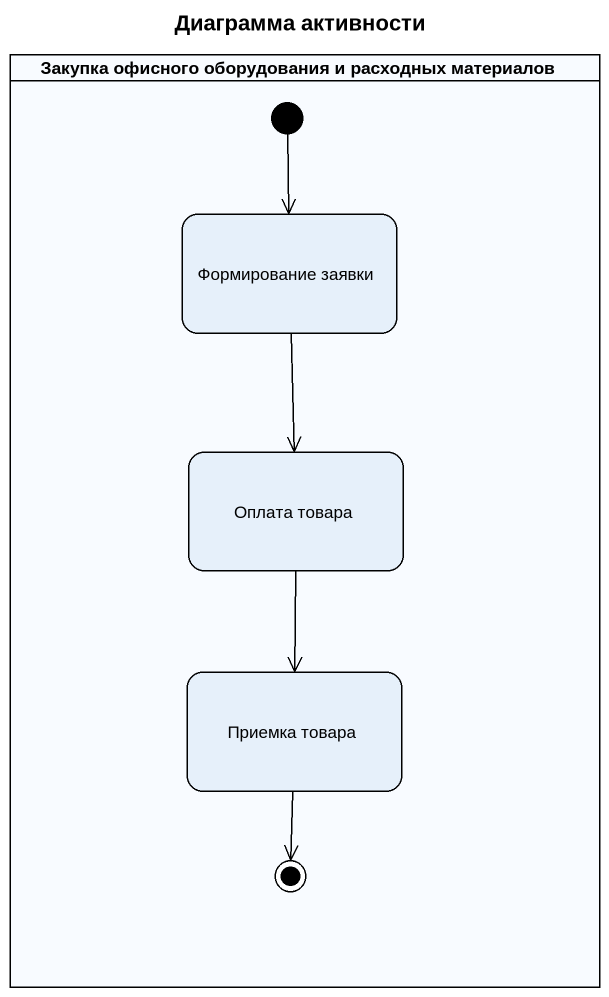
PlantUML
@startuml
title Диаграмма активности
hide empty description
state "Закупка офисного оборудования и расходных материалов" as Закупка_офисного <<partition>> {
  state "Формирование заявки" as Формирование_заявки
  state "Оплата товара" as Оплата_товара
  state "Приемка товара" as Приемка_товара
  [*] --> Формирование_заявки
  Приемка_товара --> [*]
}
Формирование_заявки --> Оплата_товара
Оплата_товара --> Приемка_товара
@enduml
